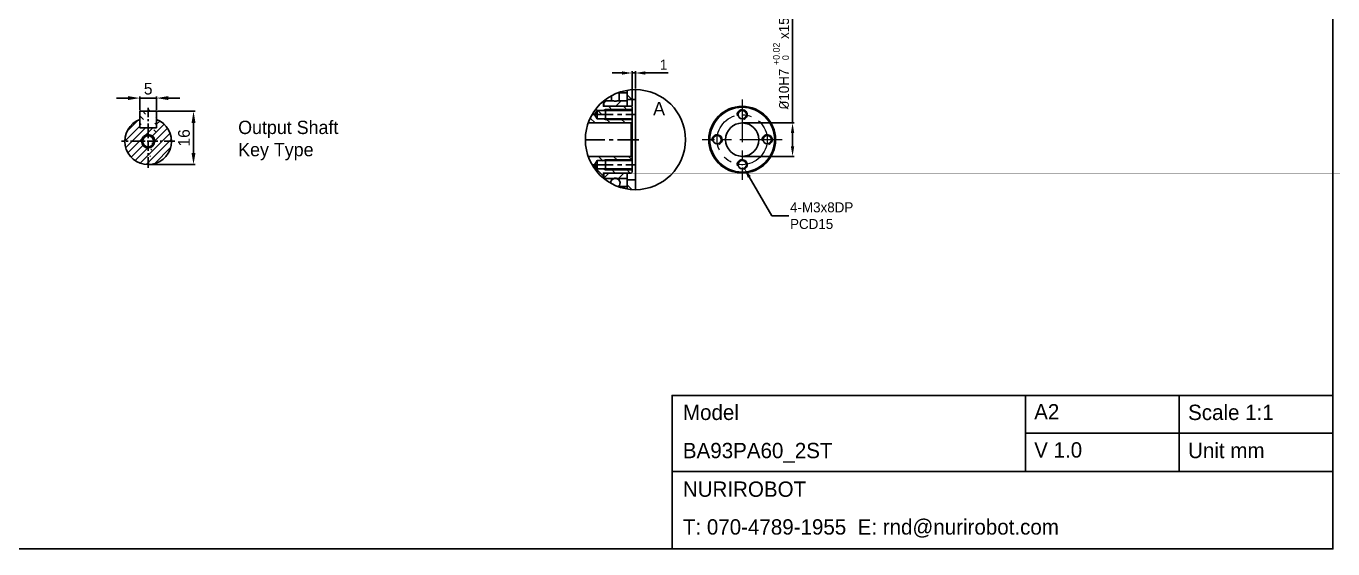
# Model space of a CAD drawing. Header units: millimetres. Extents: x 0 to 594, y 0 to 420.
# Drawn here: x 202.4 to 594, y 0 to 156.8 of the extents above; entities that cross this region are included whole.
import ezdxf

# ---------------------------------------------------------------- set-up
doc = ezdxf.new("R2010")
doc.units = ezdxf.units.MM
doc.header["$PDSIZE"] = -1
doc.linetypes.add('CENTERX2', pattern=[20.32, 12.7, -2.54, 2.54, -2.54])
doc.layers.add('외형선', color=7, linetype='Continuous', lineweight=25)
doc.layers.add('중심선', color=1, linetype='CENTERX2')
doc.layers.add('치수선', color=3, linetype='Continuous')
doc.styles.get("Standard").update_dxf_attribs({"font": 'GOTHIC.TTF'})
doc.styles.add('누리로봇 문자스타일_20230829', font='GOTHIC.TTF')
doc.dimstyles.new('A3기본 치수스타일', dxfattribs={"dimtxt": 3, "dimasz": 3, "dimexe": 0.5, "dimexo": 0.3, "dimgap": 1, "dimtad": 1, "dimtoh": 1, "dimdec": 1, "dimzin": 12, "dimdsep": 46, "dimtxsty": '누리로봇 문자스타일_20230829', "dimcen": 0.09, "dimclrd": 3, "dimclre": 3, "dimclrt": 3, "dimadec": 0, "dimazin": 3, "dimtm": 1e-09, "dimtfac": 1, "dimtdec": 1, "dimtofl": 0, "dimtmove": 0, "dimatfit": 3, "dimfxl": 1, "dimfrac": 2, "dimarcsym": 0})
doc.dimstyles.new('A3지시선 치수스타일', dxfattribs={"dimtxt": 3, "dimasz": 3, "dimexe": 0.5, "dimexo": 0.3, "dimgap": 0.396875, "dimtad": 0, "dimtih": 1, "dimtoh": 1, "dimdec": 1, "dimzin": 12, "dimdsep": 46, "dimtxsty": '누리로봇 문자스타일_20230829', "dimcen": 0.09, "dimclrd": 3, "dimclre": 3, "dimclrt": 3, "dimadec": 0, "dimazin": 3, "dimtm": 1e-09, "dimtfac": 1, "dimtdec": 1, "dimtofl": 0, "dimtmove": 0, "dimatfit": 3, "dimfxl": 1, "dimfrac": 2, "dimarcsym": 0})
doc.dimstyles.new('A3치수선 초과 치수스타일', dxfattribs={"dimtxt": 3, "dimasz": 3, "dimexe": 0.5, "dimexo": 0.3, "dimgap": 1, "dimtad": 1, "dimdec": 1, "dimzin": 12, "dimdsep": 46, "dimtxsty": '누리로봇 문자스타일_20230829', "dimcen": 0.09, "dimclrd": 3, "dimclre": 3, "dimclrt": 3, "dimadec": 0, "dimazin": 3, "dimtm": 1e-09, "dimtfac": 1, "dimtdec": 1, "dimtofl": 0, "dimtmove": 0, "dimatfit": 3, "dimfxl": 1, "dimfrac": 2, "dimarcsym": 0})

# ---------------------------------------------------------------- blocks, each defined once
blk = doc.blocks.new('*D54')
at = {"layer": 'Defpoints', "color": 0}
for p in [(417, 127.74), (417, 117.74), (432.09, 117.74)]:
    blk.add_point(p, dxfattribs=at)
at = {"layer": '치수선', "color": 3, "lineweight": -2}
for p, q in [((432.09, 127.74), (432.09, 166.08)), ((417.3, 127.74), (432.59, 127.74)), ((432.09, 120.74), (432.09, 124.74)), ((417.3, 117.74), (432.59, 117.74))]:
    blk.add_line(p, q, dxfattribs=at)
at = {"layer": '치수선', "color": 3}
for points in [[(431.59, 124.74), (432.59, 124.74), (432.09, 127.74)], [(431.59, 120.74), (432.59, 120.74), (432.09, 117.74)]]:
    blk.add_solid(points, dxfattribs=at)
at = {"layer": '치수선', "color": 3, "insert": (428.65, 148.41), "char_height": 3, "attachment_point": 5, "rotation": 90, "style": '누리로봇 문자스타일_20230829'}
blk.add_mtext('{\\fISOCPEUR|b0|i0|c0|p34;%%C}10H7 {\\H0.66x;\\S+0.02^   0;} x15DP', dxfattribs=at)
blk = doc.blocks.new('*D55')
at = {"layer": 'Defpoints', "color": 0}
for p in [(416.38, 116.32), (417.63, 114.16)]:
    blk.add_point(p, dxfattribs=at)
at = {"layer": '치수선', "color": 3, "lineweight": -2}
for p, q in [((416.91, 115.24), (417.09, 115.24)), ((417, 115.15), (417, 115.33)), ((425.84, 99.93), (419.13, 111.56)), ((430.95, 99.93), (425.84, 99.93))]:
    blk.add_line(p, q, dxfattribs=at)
at = {"layer": '치수선', "color": 3}
blk.add_solid([(419.56, 111.81), (418.69, 111.31), (417.63, 114.16)], dxfattribs=at)
at = {"layer": '치수선', "color": 3, "insert": (431.35, 99.93), "char_height": 3, "attachment_point": 4, "style": '누리로봇 문자스타일_20230829'}
blk.add_mtext('4-M3x8DP\\PPCD15', dxfattribs=at)
blk = doc.blocks.new('*D56')
at = {"layer": 'Defpoints', "color": 0}
for p in [(385, 142.74), (385, 137.74), (384, 132.44)]:
    blk.add_point(p, dxfattribs=at)
at = {"layer": '치수선', "color": 3, "lineweight": -2}
for p, q in [((381, 142.74), (378, 142.74)), ((384, 132.74), (384, 143.24)), ((384, 142.74), (385, 142.74)), ((385, 138.04), (385, 143.24)), ((388, 142.74), (394.83, 142.74))]:
    blk.add_line(p, q, dxfattribs=at)
at = {"layer": '치수선', "color": 3}
for points in [[(381, 143.24), (381, 142.24), (384, 142.74)], [(388, 143.24), (388, 142.24), (385, 142.74)]]:
    blk.add_solid(points, dxfattribs=at)
at = {"layer": '치수선', "color": 3, "insert": (393.45, 145.24), "char_height": 3, "attachment_point": 5, "style": '누리로봇 문자스타일_20230829'}
blk.add_mtext('1', dxfattribs=at)
blk = doc.blocks.new('*D104')
at = {"layer": 'Defpoints', "color": 0}
for p in [(241.5, 135.21), (236.5, 131.27), (241.5, 131.27)]:
    blk.add_point(p, dxfattribs=at)
at = {"layer": '치수선', "color": 3, "lineweight": -2}
for p, q in [((233, 135.21), (229.5, 135.21)), ((236.5, 131.57), (236.5, 135.71)), ((236.5, 135.21), (241.5, 135.21)), ((241.5, 131.57), (241.5, 135.71)), ((245, 135.21), (248.5, 135.21))]:
    blk.add_line(p, q, dxfattribs=at)
at = {"layer": '치수선', "color": 3}
for points in [[(233, 135.8), (233, 134.63), (236.5, 135.21)], [(245, 135.8), (245, 134.63), (241.5, 135.21)]]:
    blk.add_solid(points, dxfattribs=at)
at = {"layer": '치수선', "color": 3, "insert": (239, 138.01), "char_height": 3.5, "attachment_point": 5, "style": '누리로봇 문자스타일_20230829'}
blk.add_mtext('5', dxfattribs=at)
blk = doc.blocks.new('*D105')
at = {"layer": 'Defpoints', "color": 0}
for p in [(241.5, 131.27), (252.59, 131.27), (239, 115.27)]:
    blk.add_point(p, dxfattribs=at)
at = {"layer": '치수선', "color": 3, "lineweight": -2}
for p, q in [((241.8, 131.27), (253.09, 131.27)), ((252.59, 118.77), (252.59, 127.77)), ((239.3, 115.27), (253.09, 115.27))]:
    blk.add_line(p, q, dxfattribs=at)
at = {"layer": '치수선', "color": 3}
for points in [[(252, 127.77), (253.17, 127.77), (252.59, 131.27)], [(252, 118.77), (253.17, 118.77), (252.59, 115.27)]]:
    blk.add_solid(points, dxfattribs=at)
at = {"layer": '치수선', "color": 3, "insert": (249.75, 123.27), "char_height": 3.5, "attachment_point": 5, "rotation": 90, "style": '누리로봇 문자스타일_20230829'}
blk.add_mtext('16', dxfattribs=at)

msp = doc.modelspace()

# ---------------------------------------------------------------- hatches: boundary and pattern name
h = msp.add_hatch()
h.set_pattern_fill('ANSI31', color=256, scale=0.5, angle=90)
h.set_pattern_definition([(135, (82, 44.1771), (-1.122532, -1.122532), [])])
edge = h.paths.add_edge_path()
edge.add_line((236.5, 131.27), (241.5, 131.27))
edge.add_line((239, 114.27), (239, 132.27))
edge.add_line((236.5, 126.27), (241.5, 126.27))
edge.add_line((241.5, 126.27), (241.5, 131.27))
edge = h.paths.add_edge_path()
edge.add_line((236.5, 131.27), (241.5, 131.27))
edge.add_line((236.5, 126.27), (236.5, 131.27))
edge.add_line((236.5, 126.27), (241.5, 126.27))
edge.add_line((239, 114.27), (239, 132.27))
h = msp.add_hatch()
h.set_pattern_fill('ANSI31', color=256, scale=0.5)
h.set_pattern_definition([(45, (82, 44.1771), (-1.122532, 1.122532), [])])
h.paths.add_polyline_path([(241.5, 128.8), (241.5, 126.27), (239, 126.27), (239, 124.27, -0.414214), (241, 122.27), (246, 122.27, 0.310868)])
h.paths.add_polyline_path([(239, 126.27), (236.5, 126.27), (236.5, 128.8, 0.310868), (232, 122.27), (237, 122.27, -0.414214), (239, 124.27)])
h.paths.add_polyline_path([(239, 120.27, -0.414214), (237, 122.27), (232, 122.27, 0.414214), (239, 115.27)])
h.paths.add_polyline_path([(246, 122.27), (241, 122.27, -0.414214), (239, 120.27), (239, 115.27, 0.414214)])

# ---------------------------------------------------------------- linework, layer by layer
at = {"color": 7, "linetype": 'Continuous', "lineweight": 25}
for p, q in [((382.5, 137.53), (382.5, 134.34)), ((385, 107.74), (385, 137.74)), ((377.88, 135.94), (377.88, 134.34)), ((382.5, 134.74), (385, 134.74)), ((384, 131.74), (376, 131.74)), ((383.7, 127.74), (370.86, 127.74)), ((376, 128.74), (384, 128.74)), ((370.86, 117.74), (383.7, 117.74)), ((384, 116.74), (376, 116.74)), ((376, 113.74), (384, 113.74)), ((375.5, 112.44), (375.5, 111.13)), ((377.88, 111.14), (377.88, 110.58)), ((380.12, 110.58), (380.12, 111.14)), ((382.5, 112.44), (382.5, 107.95)), ((385, 110.74), (382.5, 110.74))]:
    msp.add_line(p, q, dxfattribs=at)
at = {"color": 4, "linetype": 'Continuous', "lineweight": 18}
for p, q in [((375.5, 133.65), (376.2, 134.34)), ((379.09, 132.74), (380.69, 134.34)), ((374.82, 130.36), (373.19, 131.99)), ((378.17, 131.49), (376.92, 132.74)), ((382.66, 131.49), (381.41, 132.74)), ((372.94, 127.74), (371.47, 129.21)), ((377.43, 127.74), (376.18, 128.99)), ((381.92, 127.74), (380.67, 128.99)), ((375.39, 116.31), (373.96, 117.74)), ((379.7, 116.49), (378.45, 117.74)), ((384, 116.68), (382.94, 117.74)), ((375.4, 111.81), (372.06, 115.15)), ((378.96, 112.74), (377.71, 113.99)), ((383.45, 112.74), (382.2, 113.99)), ((375.5, 111.19), (377.05, 112.74)), ((379.94, 111.14), (381.54, 112.74)), ((381.45, 108.17), (382.03, 108.74)), ((383.92, 107.78), (382.5, 109.2))]:
    msp.add_line(p, q, dxfattribs=at)
at = {"color": 7, "linetype": 'Continuous', "lineweight": 18}
msp.add_line((383.9, 134.74), (382.5, 136.14), dxfattribs=at)
for p, q in [((236.5, 126.27), (236.5, 131.27)), ((236.5, 131.27), (241.5, 131.27)), ((241.5, 126.27), (241.5, 131.27)), ((236.5, 126.27), (241.5, 126.27)), ((384, 128.04), (383.7, 127.74)), ((383.7, 117.74), (383.7, 127.74)), ((384, 117.44), (383.7, 117.74))]:
    msp.add_line(p, q)
at = {"lineweight": -3}
msp.add_line((501.94, 46.03), (501.94, 23.17), dxfattribs=at)
at = {"lineweight": -3, "ltscale": 3}
for p, q in [((547.97, 46.03), (547.97, 23.17)), ((501.94, 34.68), (594, 34.68)), ((501.94, 34.68), (594, 34.68)), ((396, 23.17), (594, 23.17)), ((396, 23.17), (594, 23.17))]:
    msp.add_line(p, q, dxfattribs=at)
msp.add_lwpolyline([(0, 420), (594, 420), (594, 0), (0, 0)], close=True)
at = {"color": 7, "linetype": 'Continuous', "lineweight": 25}
for points in [[(375.37, 134.24), (375.4, 134.24), (375.4, 132.74), (383.7, 132.74), (384, 132.44), (384, 113.04), (383.7, 112.74), (375.4, 112.74), (375.4, 111.24), (375.37, 111.24)], [(382.5, 136.74), (380.12, 136.74), (380.12, 134.34)], [(384, 131.49), (373.5, 131.49), (372.75, 130.24), (373.5, 128.99)], [(373.5, 131.49), (373.5, 128.99), (384, 128.99)], [(384, 116.49), (373.5, 116.49), (372.75, 115.24), (373.5, 113.99)], [(373.5, 116.49), (373.5, 113.99), (384, 113.99)], [(380.12, 108.9), (380.12, 108.74), (382.5, 108.74)]]:
    msp.add_lwpolyline(points, dxfattribs=at)
for points in [[(375.8, 132.74, -0.414214), (375.5, 133.04), (375.5, 134.35)], [(382.2, 132.74, 0.414214), (382.5, 133.04), (382.5, 134.34), (379.54, 134.34, -0.185695), (378.46, 134.34), (375.5, 134.34)], [(375.5, 111.14), (378.46, 111.14, -0.185695), (379.54, 111.14), (382.5, 111.14)]]:
    msp.add_lwpolyline(points, format="xyb", dxfattribs=at)
for points in [[(375.44, 131.49), (376, 131.74), (376, 128.74), (375.44, 128.99)], [(375.44, 116.49), (376, 116.74), (376, 113.74), (375.44, 113.99)]]:
    msp.add_lwpolyline(points)
at = {"lineweight": -3, "ltscale": 3}
msp.add_lwpolyline([(396, 0), (396, 46.03), (594, 46.03), (594, 0)], close=True, dxfattribs=at)
msp.add_lwpolyline([(396, 0), (396, 46.03), (594, 46.03), (594, 0)], close=True, dxfattribs=at)
at = {"color": 6}
msp.add_circle((385, 122.74), 15, dxfattribs=at)
for centre, radius in [((417, 130.24), 1.25), ((239, 122.27), 2), ((409.5, 122.74), 1.25), ((424.5, 122.74), 1.25), ((417, 115.24), 1.25)]:
    msp.add_circle(centre, radius)
for centre, radius, start, end in [((417, 130.24), 1.5, 285, 195), ((239, 122.27), 7, 110.9248, 69.0752), ((409.5, 122.74), 1.5, 285, 195), ((424.5, 122.74), 1.5, 285, 195), ((417, 115.24), 1.5, 285, 195), ((379, 109.74), 1.4, 308.4818, 181.9679)]:
    msp.add_arc(centre, radius, start, end)
at = {"color": 7, "linetype": 'Continuous', "lineweight": 25}
for points in [[(380.12, 136.74), (380.07, 136.79), (380.02, 136.83), (379.97, 136.87)], [(379.97, 108.61), (380.02, 108.65), (380.07, 108.7), (380.12, 108.74)]]:
    msp.add_open_spline(points, degree=3, dxfattribs=at)
for points, knots in [([(375.5, 133.04), (375.5, 133.01), (375.5, 132.98), (375.5, 132.77), (375.5, 132.74)], [0, 0, 0, 0, 0.868705, 1, 1, 1, 1]), ([(382.5, 132.74), (382.5, 132.77), (382.5, 132.89), (382.5, 133.01), (382.5, 133.03), (382.5, 133.04)], [0, 0, 0, 0, 0.131154, 0.565687, 1, 1, 1, 1])]:
    msp.add_open_spline(points, degree=3, knots=knots, dxfattribs=at)
for points, weights, knots in [([(375.5, 112.74), (375.5, 112.71), (375.5, 112.59), (375.5, 112.48), (375.5, 112.45), (375.5, 112.44), (375.5, 112.62), (375.62, 112.74), (375.8, 112.74)], [1, 1, 1, 1, 1, 1, 0.804737854124, 0.804737854124, 1], [0, 0, 0, 0, 0.131154, 0.565687, 1, 1, 1, 2.570796, 2.570796, 2.570796, 2.570796]), ([(382.2, 112.74), (382.38, 112.74), (382.5, 112.62), (382.5, 112.44), (382.5, 112.47), (382.5, 112.5), (382.5, 112.71), (382.5, 112.74)], [1, 0.804737854124, 0.804737854124, 1, 1, 1, 1, 1], [0, 0, 0, 0, 1.570796, 1.570796, 1.570796, 2.439501, 2.570796, 2.570796, 2.570796, 2.570796])]:
    msp.add_rational_spline(points, weights, degree=3, knots=knots, dxfattribs=at)
at = {"layer": '외형선'}
for radius in [10, 9.7, 5]:
    msp.add_circle((417, 122.74), radius, dxfattribs=at)
at = {"layer": '외형선', "linetype": 'Continuous', "lineweight": 25}
msp.add_circle((239, 122.26), 1.65, dxfattribs=at)
at = {"layer": '중심선', "color": 1, "linetype": 'CENTERX2', "lineweight": 18}
for p, q in [((417, 134.74), (417, 110.74)), ((429, 122.74), (405, 122.74))]:
    msp.add_line(p, q, dxfattribs=at)
at = {"layer": '중심선', "ltscale": 0.25}
for p, q in [((239, 114.27), (239, 132.27)), ((247, 122.27), (231, 122.27))]:
    msp.add_line(p, q, dxfattribs=at)
at = {"layer": '중심선', "ltscale": 0.5}
for p, q in [((372.01, 130.24), (385, 130.24)), ((386, 122.74), (370, 122.74)), ((372.01, 115.24), (385, 115.24))]:
    msp.add_line(p, q, dxfattribs=at)
at = {"layer": '중심선', "color": 1, "linetype": 'CENTERX2', "lineweight": 18}
msp.add_circle((417, 122.74), 7.5, dxfattribs=at)

# ---------------------------------------------------------------- texts
at = {"color": 3, "ltscale": 0.5, "insert": (390.31, 132.07), "char_height": 4, "width": 8.9201, "attachment_point": 4, "style": '누리로봇 문자스타일_20230829'}
msp.add_mtext('A', dxfattribs=at)
at = {"color": 3, "ltscale": 0.5, "insert": (265.97, 122.49), "char_height": 4, "attachment_point": 4, "style": '누리로봇 문자스타일_20230829'}
msp.add_mtext_dynamic_manual_height_columns('Output Shaft\\PKey Type', width=96.9919, gutter_width=7.94, heights=[21.82], dxfattribs=at)
at = {"lineweight": -3, "attachment_point": 1}
for s, insert, char_height, width in [('Model', (399.25, 43.26), 4.603, 15.1906), ('A2', (504.5, 43.42), 4.603, 17.118), ('{\\fCentury Gothic|b0|i0|c0|p34;Scale 1:1}', (550.62, 43.25), 4.6032, 75.5303), ('BA93PA60_2ST', (399.23, 31.8), 4.6032, 56.4459), ('V 1.0', (504.5, 31.99), 4.603, 17.118), ('Unit mm', (550.62, 31.82), 4.603, 75.5303), ('NURIROBOT', (399.23, 20.22), 4.603, 57.1107), ('T: 070-4789-1955  E: rnd@nurirobot.com', (399.24, 8.89), 4.6032, 120.5355), ('T: 070-4789-1955  E: rnd@nurirobot.com', (399.24, 8.89), 4.6032, 120.5355)]:
    msp.add_mtext(s, dxfattribs=dict(at, insert=insert, char_height=char_height, width=width))

# ---------------------------------------------------------------- dimensions: what is measured, and where the dimension line sits
at = {"layer": '치수선'}
dim = msp.add_linear_dim(base=(432.09, 117.74), p1=(417, 127.74), p2=(417, 117.74), angle=90, text='{\\fISOCPEUR|b0|i0|c0|p34;%%C}<>H7 {\\H0.66x;\\S+0.02^   0;} x15DP', dimstyle='A3치수선 초과 치수스타일', dxfattribs=at)
dim.commit()
dim.dimension.update_dxf_attribs({"geometry": '*D54', "text_midpoint": (432.09, 148.41), "dimtype": 160})
dim = msp.add_linear_dim(base=(385, 142.74), p1=(384, 132.44), p2=(385, 137.74), dimstyle='A3기본 치수스타일', override={"dimtofl": 1}, dxfattribs=at)
dim.commit()
dim.dimension.update_dxf_attribs({"geometry": '*D56', "text_midpoint": (393.45, 142.74), "dimtype": 160})
dim = msp.add_linear_dim(base=(241.5, 135.21), p1=(236.5, 131.27), p2=(241.5, 131.27), dimstyle='A3기본 치수스타일', override={"dimtxt": 3.5, "dimasz": 3.5, "dimtofl": 1}, dxfattribs=at)
dim.commit()
dim.dimension.update_dxf_attribs({"geometry": '*D104', "text_midpoint": (239, 138.01)})
dim = msp.add_linear_dim(base=(252.59, 131.27), p1=(239, 115.27), p2=(241.5, 131.27), angle=90, dimstyle='A3치수선 초과 치수스타일', override={"dimtxt": 3.5, "dimasz": 3.5, "dimtofl": 1}, dxfattribs=at)
dim.commit()
dim.dimension.update_dxf_attribs({"geometry": '*D105', "text_midpoint": (252.59, 123.27), "dimtype": 160})
dim = msp.add_diameter_dim_2p(p1=(416.38, 116.32), p2=(417.63, 114.16), text='4-M3x8DP\\PPCD15', dimstyle='A3지시선 치수스타일', dxfattribs=at)
dim.commit()
dim.dimension.update_dxf_attribs({"geometry": '*D55', "text_midpoint": (441.06, 99.93), "dimtype": 163})

doc.saveas('drawing.dxf')
